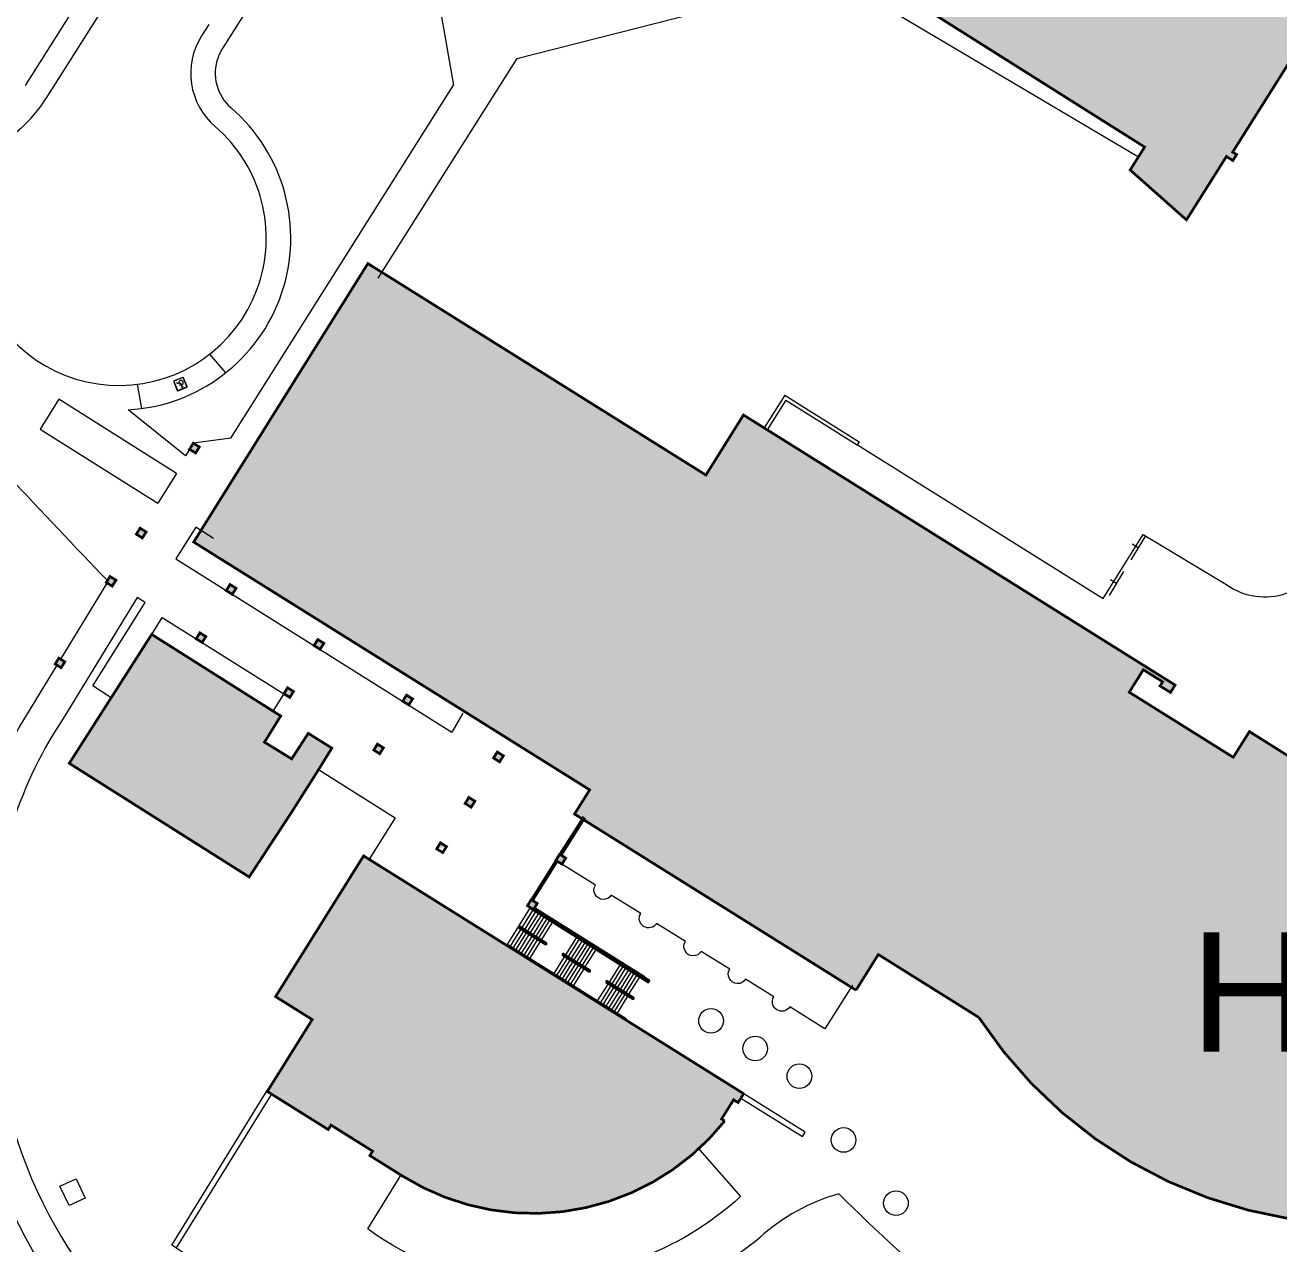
# Model space of a CAD drawing. Header units: feet. Extents: x 6763715 to 6770513, y 1886699 to 1891873.
# Drawn here: x 6766927 to 6767284.5, y 1889527.2 to 1889874.7 of the extents above; entities that cross this region are included whole.
import ezdxf

# ---------------------------------------------------------------- set-up
doc = ezdxf.new("R2010")
doc.units = ezdxf.units.FT
doc.header["$LTSCALE"] = 48
doc.header["$MEASUREMENT"] = 0
doc.linetypes.add('PHANTOM2', pattern=[1.25, 0.625, -0.125, 0.125, -0.125, 0.125, -0.125])
doc.layers.get('0').update_dxf_attribs({"lineweight": 0})
doc.layers.add('C-BLDG', color=7, linetype='Continuous')
for name, color, linetype, lineweight in [('C-BLDG-HTCH', 253, 'Continuous', 0), ('C-BLDG-IDEN', 7, 'Continuous', 50), ('C-PKNG-STRP', 3, 'Continuous', 0), ('C-PROP', 7, 'PHANTOM2', 0), ('C-ROAD', 5, 'Continuous', 0), ('L-SITE-WALK', 6, 'Continuous', 0), ('L-SITE-WALL', 32, 'Continuous', 0)]:
    doc.layers.add(name, color=color, linetype=linetype, lineweight=lineweight)
doc.styles.add('Campus_Base_Map_NEW$0$STANDARD', font='arial.ttf', dxfattribs={"height": 3.8})

# ---------------------------------------------------------------- blocks, each defined once
blk = doc.blocks.new('Campus_Base_Map_NEW$0$S1')
for points in [[(-0.08333333333333337, 0), (0.08333333333333333, 0)], [(0, 0), (0, -0.04166666666666666)]]:
    blk.add_lwpolyline(points)
blk = doc.blocks.new('Campus_Base_Map_NEW$0$Site Plan$0$HANDI')
for p, q in [((0, 0.07912658333467937), (0, 0)), ((0, 0), (0.0625, 0)), ((0.0625, 0), (0.09407491666691688, -0.03864783333240968))]:
    blk.add_line(p, q)
blk.add_circle((0, 0.09412658333409732), 0.015)
blk.add_arc((-0.006249999996119489, -0.006249999999757468), 0.05412658333333333, 90, 0)
blk = doc.blocks.new('Campus_Base_Map_NEW$0$handicap')
at = {"layer": 'C-PKNG-STRP'}
blk.add_line((563729.991326647, 157499.4996887749), (563730.0408205213, 157499.4780398154), dxfattribs=at)
for points in [[(563729.849394419, 157499.3976255395), (563730.055974239, 157499.3157262478, 0.4142135623730971), (563730.0740041835, 157499.3235187809), (563730.1559034751, 157499.530098601, 0.4142135623730953), (563730.148110942, 157499.5481285455), (563729.9415311218, 157499.6300278371, 0.414213562373095), (563729.9235011775, 157499.6222353042), (563729.841601886, 157499.415655484, 0.4142135623730931)], [(563729.8519537719, 157499.404081159), (563730.0585335919, 157499.3221818672, 0.4142135623730951), (563730.067548564, 157499.3260781338), (563730.1494478555, 157499.5326579539, 0.4142135623730951), (563730.1455515893, 157499.5416729262), (563729.9389717692, 157499.6235722178, 0.4142135623730951), (563729.929956797, 157499.6196759513), (563729.8480575053, 157499.4130961312, 0.4142135623730951)]]:
    blk.add_lwpolyline(points, format="xyb", close=True, dxfattribs=at)
at = {"layer": 'C-PKNG-STRP', "rotation": 335.9749199039166}
blk.add_blockref('Campus_Base_Map_NEW$0$Site Plan$0$HANDI', (563729.9752189872, 157499.4635529569), dxfattribs=at)

msp = doc.modelspace()

# ---------------------------------------------------------------- hatches: boundary and pattern name
at = {"layer": 'C-BLDG-HTCH'}
msp.add_hatch(color=256, dxfattribs=at).paths.add_polyline_path([(6767271.329860101, 1889838.449893299), (6767272.457654231, 1889837.738656207), (6767271.390798563, 1889836.046965044), (6767269.558133127, 1889837.202725363), (6767258.157509979, 1889819.12499094), (6767242.103580338, 1889833.3490729), (6767246.230430339, 1889839.892934338), (6767246.159943179, 1889839.937386642), (6767071.069908047, 1889950.356948292), (6767065.199194418, 1889941.047878125), (6767055.828201732, 1889946.966055522), (6767056.895057404, 1889948.657746681), (6767048.577575855, 1889953.903120375), (6767158.329881841, 1890127.935100988), (6767157.272574469, 1890128.601886033), (6767225.018380629, 1890236.025022067), (6767436.870297935, 1890100.943971759)])
h = msp.add_hatch(color=256, dxfattribs=at)
edge = h.paths.add_edge_path()
edge.add_line((6767163.934596054, 1889599.530266339), (6767083.672811078, 1889649.741567158))
edge.add_line((6767083.672811078, 1889649.741567158), (6767087.992066571, 1889656.645812815))
edge.add_line((6767087.992066571, 1889656.645812815), (6766975.078918928, 1889727.283614158))
edge.add_line((6766975.078918928, 1889727.283614158), (6767024.750357077, 1889806.682439183))
edge.add_line((6767024.750357077, 1889806.682439183), (6767121.138003672, 1889746.382894174))
edge.add_line((6767121.138003672, 1889746.382894174), (6767131.85135431, 1889763.50795964))
edge.add_line((6767131.85135431, 1889763.50795964), (6767254.919646496, 1889686.51715957))
edge.add_line((6767254.919646496, 1889686.51715957), (6767253.593798095, 1889684.397816765))
edge.add_line((6767253.593798095, 1889684.397816765), (6767250.626559127, 1889686.254104021))
edge.add_line((6767250.626559127, 1889686.254104021), (6767251.366800476, 1889687.437365378))
edge.add_line((6767251.366800476, 1889687.437365378), (6767245.856333354, 1889690.884681215))
edge.add_line((6767245.856333354, 1889690.884681215), (6767241.845475091, 1889684.473402517))
edge.add_line((6767241.845475091, 1889684.473402517), (6767271.499069219, 1889665.922288364))
edge.add_line((6767271.499069219, 1889665.922288364), (6767276.113974043, 1889673.258112861))
edge.add_line((6767276.113974043, 1889673.258112861), (6767339.352259293, 1889633.475445255))
edge.add_line((6767339.352259293, 1889633.475445255), (6767350.134889498, 1889626.739489312))
edge.add_arc((6767452.571886986, 1889589.486986473), 109.0004010183502, 147.9701700503356, 160.0155668062234, ccw=False)
edge.add_line((6767360.164389322, 1889647.296516807), (6767353.38396235, 1889651.53840589))
edge.add_arc((6767452.570863673, 1889589.487637671), 116.9971761655687, 140.4701312753548, 147.9701339349257, ccw=False)
edge.add_line((6767362.331773997, 1889663.954045702), (6767356.159882315, 1889669.047177569))
edge.add_arc((6767452.571568993, 1889589.487096165), 125.000079524265, 65.47014758497471, 140.4701417695929, ccw=False)
edge.add_line((6767504.467514139, 1889703.205303848), (6767501.145345196, 1889695.925497557))
edge.add_arc((6767452.573061925, 1889589.489763703), 116.9950090522717, 57.97012152058022, 65.47026515495759, ccw=False)
edge.add_line((6767514.622702282, 1889688.674814364), (6767510.38102004, 1889681.894252097))
edge.add_arc((6767453.032323276, 1889589.980941698), 108.3371111349287, 35.93260101083308, 58.03817390362559, ccw=False)
edge.add_line((6767540.753734386, 1889653.556752207), (6767547.266756527, 1889658.201711986))
edge.add_arc((6767452.578935347, 1889589.488793345), 116.9925154360766, -10.027296817334786, 35.96758616841049, ccw=False)
edge.add_line((6767567.784379803, 1889569.118367827), (6767559.895676205, 1889570.446321198))
edge.add_arc((6767450.355726566, 1889590.339682375), 111.3316953332927, 328.20300480144687, 349.70679594014024, ccw=False)
edge.add_line((6767544.978797505, 1889531.677762598), (6767551.75921111, 1889527.435848379))
edge.add_arc((6767452.57353475, 1889589.485658795), 116.9956296944642, 320.4700778912299, 327.970213429485, ccw=False)
edge.add_line((6767542.811362263, 1889515.020150985), (6767549.240360872, 1889509.714867065))
edge.add_arc((6767452.571568622, 1889589.487094235), 125.3334098419865, 245.4701473136131, 320.4701491175645, ccw=False)
edge.add_line((6767400.53723509, 1889475.465641181), (6767403.997804834, 1889483.048683436))
edge.add_arc((6767452.570808442, 1889589.485675551), 116.9964528094187, 237.97014467508342, 245.4702000521738, ccw=False)
edge.add_line((6767390.520442456, 1889490.299375837), (6767394.762191576, 1889497.079895085))
edge.add_arc((6767452.551931167, 1889589.461526915), 108.9679764957527, 215.8153322415099, 237.9717789138977, ccw=False)
edge.add_line((6767364.189008312, 1889525.696224703), (6767357.870002048, 1889520.783679315))
edge.add_line((6767357.870002048, 1889520.783679315), (6767350.191261442, 1889532.858305816))
edge.add_arc((6767381.005479294, 1889552.454306235), 36.51738290487028, 202.2658142087388, 212.453921508055, ccw=False)
edge.add_arc((6767308.316124397, 1889663.474757403), 130.7749563232944, 213.2526506986512, 287.30260166308955, ccw=False)
edge.add_line((6767198.954156237, 1889591.766674725), (6767170.294292466, 1889609.696117008))
edge.add_line((6767170.294292466, 1889609.696117008), (6767163.934596054, 1889599.530266339))
edge = h.paths.add_edge_path()
edge.add_arc((6767429.256601089, 1889450.460074311), 2.000001264487465, 327.9701446837837, 507.9701446894383)
edge.add_arc((6767429.256601089, 1889450.460074311), 2.000001264363981, 147.9701446894384, 327.9701446837837)
edge = h.paths.add_edge_path()
edge.add_arc((6767431.239415305, 1889462.295129861), 2.000001264487465, 327.9701446837837, 507.9701446894383)
edge.add_arc((6767431.239415305, 1889462.295129861), 2.000001264363981, 147.9701446894384, 327.9701446837837)
edge = h.paths.add_edge_path(flags=17)
edge.add_arc((6767347.519530586, 1889514.63120939), 2.000001264363981, 327.9701446894384, 507.9701446837838)
edge.add_arc((6767347.519530586, 1889514.63120939), 2.000001264487465, 147.9701446837837, 327.9701446894384)
edge = h.paths.add_edge_path(flags=17)
edge.add_arc((6767337.748820577, 1889507.664617044), 2.000001264487465, 327.9701446837837, 507.9701446894383)
edge.add_arc((6767337.748820577, 1889507.664617044), 2.000001264363981, 147.9701446894384, 327.9701446837837)
edge = h.paths.add_edge_path(flags=17)
edge.add_arc((6767534.390912344, 1889474.654091056), 2.000001264487465, 327.9701446837837, 507.9701446894383)
edge.add_arc((6767534.390912344, 1889474.654091056), 2.000001264363981, 147.9701446894384, 327.9701446837837)
edge = h.paths.add_edge_path(flags=17)
edge.add_arc((6767527.445506564, 1889484.486837664), 2.000001264363981, 327.9701446894384, 507.9701446837838)
edge.add_arc((6767527.445506564, 1889484.486837664), 2.000001264487465, 147.9701446837837, 327.9701446894384)
edge = h.paths.add_edge_path()
edge.add_arc((6767579.781587472, 1889568.206722701), 2.000001264363981, 327.9701446894384, 507.9701446837838)
edge.add_arc((6767579.781587472, 1889568.206722701), 2.000001264487465, 147.9701446837837, 327.9701446894384)
edge = h.paths.add_edge_path()
edge.add_arc((6767591.625778048, 1889566.142907507), 2.000001264240497, 147.9701446950931, 327.9701446950932)
edge.add_arc((6767591.625778048, 1889566.142907507), 2.000001264240497, 327.9701446950932, 507.9701446950932)
edge = h.paths.add_edge_path(flags=17)
edge.add_arc((6767557.589879668, 1889664.412813961), 2.000001264487465, 327.9701446837837, 507.9701446894383)
edge.add_arc((6767557.589879668, 1889664.412813961), 2.000001264363981, 147.9701446894384, 327.9701446837837)
edge = h.paths.add_edge_path(flags=17)
edge.add_arc((6767567.360588829, 1889671.379406836), 2.000001264363981, 327.9701446894384, 507.9701446837838)
edge.add_arc((6767567.360588829, 1889671.379406836), 2.000001264487465, 147.9701446837837, 327.9701446894384)
edge = h.paths.add_edge_path(flags=17)
edge.add_arc((6767473.869994101, 1889716.74889402), 2.000001264363981, 327.9701446894384, 507.9701446837838)
edge.add_arc((6767473.869994101, 1889716.74889402), 2.000001264487465, 147.9701446837837, 327.9701446894384)
edge = h.paths.add_edge_path(flags=17)
edge.add_arc((6767475.852808317, 1889728.58394957), 2.000001264363981, 327.9701446894384, 507.9701446837838)
edge.add_arc((6767475.852808317, 1889728.58394957), 2.000001264487465, 147.9701446837837, 327.9701446894384)
edge = h.paths.add_edge_path(flags=17)
edge.add_arc((6767377.663902842, 1889694.557186217), 2.000001264487465, 327.9701446837837, 507.9701446894383)
edge.add_arc((6767377.663902842, 1889694.557186217), 2.000001264363981, 147.9701446894384, 327.9701446837837)
edge = h.paths.add_edge_path(flags=17)
edge.add_arc((6767370.901071137, 1889704.457755012), 2.000001264326737, 57.92220900887702, 237.92220900887702, ccw=False)
edge.add_arc((6767370.901071137, 1889704.457755012), 2.000001264326737, -122.07779099112292, 57.92220900887702, ccw=False)
edge = h.paths.add_edge_path(flags=17)
edge.add_line((6767131.909998203, 1889570.023004611), (6767023.536428003, 1889637.820872997))
edge.add_line((6767023.536428003, 1889637.820872997), (6766998.432654165, 1889597.692980166))
edge.add_line((6766998.432654165, 1889597.692980166), (6767008.888513351, 1889591.151856127))
edge.add_line((6767008.888513351, 1889591.151856127), (6766996.071445458, 1889570.664023093))
edge.add_line((6766996.071445458, 1889570.664023093), (6767013.450779446, 1889559.791613924))
edge.add_line((6767013.450779446, 1889559.791613924), (6767014.246321581, 1889561.063272508))
edge.add_line((6767014.246321581, 1889561.063272508), (6767026.115135035, 1889553.638212588))
edge.add_line((6767026.115135035, 1889553.638212588), (6767025.319592901, 1889552.366554004))
edge.add_line((6767025.319592901, 1889552.366554004), (6767034.645089189, 1889546.532578351))
edge.add_arc((6767071.770391461, 1889605.876631404), 70.0000335823662, 237.9701366492459, 321.4319197411555)
edge.add_line((6767126.50117193, 1889562.235522677), (6767125.601863245, 1889562.798122545))
edge.add_line((6767125.601863245, 1889562.798122545), (6767129.033821935, 1889568.284041572))
edge.add_line((6767129.033821935, 1889568.284041572), (6767130.305477131, 1889567.488501557))
edge.add_line((6767130.305477131, 1889567.488501557), (6767131.909998203, 1889570.023004611))
h = msp.add_hatch(color=256, dxfattribs=at)
h.paths.add_polyline_path([(6766963.109324825, 1889700.959063411), (6766999.899605569, 1889677.699923575), (6766995.273630572, 1889670.235371575), (6767003.018365738, 1889665.469633072), (6767007.749327404, 1889672.758660494), (6767014.482253564, 1889668.540164992), (6767009.961593313, 1889661.233421072), (6767006.805014474, 1889656.271286234), (6767002.97013749, 1889650.220975905), (6766990.906185238, 1889631.796472073), (6766939.60609099, 1889664.207824572)])
h.paths.add_polyline_path([(6767071.970279364, 1889622.530031644), (6767070.244957643, 1889623.611027002), (6767071.325953001, 1889625.336348723), (6767073.051274724, 1889624.255353365)])
h.paths.add_polyline_path([(6767078.352422826, 1889636.550939912), (6767079.433418185, 1889638.276261634), (6767081.158739904, 1889637.195266277), (6767080.077744545, 1889635.469944555)])
h.paths.add_polyline_path([(6766959.809242119, 1889731.246066653), (6766961.534563841, 1889730.165071296), (6766960.453568483, 1889728.439749575), (6766958.728246761, 1889729.520744931)])
h.paths.add_polyline_path([(6766987.168132074, 1889714.104432914), (6766986.087136717, 1889712.379111192), (6766984.361814993, 1889713.460106551), (6766985.442810351, 1889715.185428273)])
h.paths.add_polyline_path([(6767012.196273452, 1889698.423122985), (6767011.115278096, 1889696.697801262), (6767009.389956374, 1889697.778796621), (6767010.470951732, 1889699.504118341)], flags=17)
h.paths.add_polyline_path([(6767037.506553445, 1889682.56503992), (6767035.781231722, 1889683.646035276), (6767034.700236365, 1889681.920713555), (6767036.425558085, 1889680.839718198)])
edge = h.paths.add_edge_path(flags=17)
edge.add_line((6767047.171448901, 1889640.47028373), (6767046.090453544, 1889638.744962009))
edge.add_line((6767046.090453543, 1889638.744962009), (6767044.365131821, 1889639.825957367))
h.paths.add_polyline_path([(6767047.171448901, 1889640.47028373), (6767045.446127178, 1889641.551279089), (6767044.36513182, 1889639.825957368), (6767046.090453543, 1889638.744962009)])
h.paths.add_polyline_path([(6767054.197918725, 1889651.684874921), (6767052.472597005, 1889652.765870278), (6767053.553592362, 1889654.491192), (6767055.278914083, 1889653.410196642)])
h.paths.add_polyline_path([(6767062.305383909, 1889664.624787831), (6767063.386379268, 1889666.350109553), (6767061.661057544, 1889667.431104912), (6767060.580062188, 1889665.705783189)])
h.paths.add_polyline_path([(6766952.913975464, 1889716.406188547), (6766951.219158368, 1889717.468071318), (6766950.1572756, 1889715.773254224), (6766951.852092693, 1889714.711371453)])
h.paths.add_polyline_path([(6766936.642182354, 1889694.202501139), (6766938.336999447, 1889693.140618368), (6766937.275116676, 1889691.445801274), (6766935.580299582, 1889692.507684045)])
h.paths.add_polyline_path([(6766976.852726603, 1889701.407432936), (6766978.547543695, 1889700.345550166), (6766977.485660927, 1889698.650733071), (6766975.790843831, 1889699.712615842)])
h.paths.add_polyline_path([(6767001.850363348, 1889685.745235578), (6767003.545180441, 1889684.683352807), (6767002.483297668, 1889682.988535714), (6767000.788480574, 1889684.050418485)], flags=17)
h.paths.add_polyline_path([(6767027.483854691, 1889669.684643735), (6767029.178672528, 1889668.622762152), (6767028.116789756, 1889666.927945059), (6767026.421972664, 1889667.98982783)])
h.paths.add_polyline_path([(6766975.632545324, 1889752.666142655), (6766973.907223603, 1889753.747138013), (6766974.988218961, 1889755.472459734), (6766976.713540684, 1889754.391464376)])

# ---------------------------------------------------------------- linework, layer by layer
at = {"layer": 'C-BLDG', "const_width": 0.75}
for points in [[(6767271.329860101, 1889838.449893299), (6767272.457654231, 1889837.738656207), (6767271.390798563, 1889836.046965044), (6767269.558133127, 1889837.202725363), (6767258.157509979, 1889819.12499094), (6767242.103580338, 1889833.3490729), (6767246.230430339, 1889839.892934338), (6767246.159943179, 1889839.937386642), (6767071.069908047, 1889950.356948292), (6767065.199194418, 1889941.047878125), (6767055.828201732, 1889946.966055522), (6767056.895057404, 1889948.657746681), (6767048.577575855, 1889953.903120375), (6767158.329881841, 1890127.935100988), (6767157.272574469, 1890128.601886033), (6767225.018380629, 1890236.025022067), (6767436.870297935, 1890100.943971759)], [(6766975.632545324, 1889752.666142655), (6766973.907223603, 1889753.747138013), (6766974.988218961, 1889755.472459734), (6766976.713540684, 1889754.391464376)], [(6766959.809242119, 1889731.246066653), (6766961.534563841, 1889730.165071296), (6766960.453568483, 1889728.439749575), (6766958.728246761, 1889729.520744931)], [(6766987.168132074, 1889714.104432914), (6766986.087136717, 1889712.379111192), (6766984.361814993, 1889713.460106551), (6766985.442810351, 1889715.185428273)], [(6766963.109324825, 1889700.959063411), (6766999.899605569, 1889677.699923575), (6766995.273630572, 1889670.235371575), (6767003.018365738, 1889665.469633072), (6767007.749327404, 1889672.758660494), (6767014.482253564, 1889668.540164992), (6767009.961593313, 1889661.233421072), (6767006.805014474, 1889656.271286234), (6767006.805014474, 1889656.271286234), (6767002.97013749, 1889650.220975905), (6766990.906185238, 1889631.796472073), (6766939.60609099, 1889664.207824572)], [(6767012.196273452, 1889698.423122985), (6767011.115278096, 1889696.697801262), (6767009.389956374, 1889697.778796621), (6767010.470951732, 1889699.504118341)], [(6767037.506553445, 1889682.56503992), (6767035.781231722, 1889683.646035276), (6767034.700236365, 1889681.920713555), (6767036.425558085, 1889680.839718198)], [(6767062.305383909, 1889664.624787831), (6767063.386379268, 1889666.350109553), (6767061.661057544, 1889667.431104912), (6767060.580062188, 1889665.705783189)], [(6767054.197918725, 1889651.684874921), (6767052.472597005, 1889652.765870278), (6767053.553592362, 1889654.491192), (6767055.278914083, 1889653.410196642)], [(6767047.171448901, 1889640.47028373), (6767045.446127178, 1889641.551279089), (6767044.36513182, 1889639.825957368), (6767046.090453543, 1889638.744962009)], [(6767078.352422826, 1889636.550939912), (6767079.433418185, 1889638.276261634), (6767081.158739904, 1889637.195266277), (6767080.077744545, 1889635.469944555)], [(6767071.970279364, 1889622.530031644), (6767070.244957643, 1889623.611027002), (6767071.325953001, 1889625.336348723), (6767073.051274724, 1889624.255353365)]]:
    msp.add_lwpolyline(points, close=True, dxfattribs=at)
at = {"layer": 'C-BLDG'}
msp.add_lwpolyline([(6767271.3298601, 1889838.4498933), (6767272.457654229, 1889837.738656207), (6767271.390798562, 1889836.046965045), (6767269.558133127, 1889837.202725363), (6767258.157509977, 1889819.124990941), (6767242.103580337, 1889833.3490729), (6767246.230430336, 1889839.892934338), (6767246.159943177, 1889839.937386643), (6767071.069908045, 1889950.356948293), (6767065.199194417, 1889941.047878125), (6767055.82820173, 1889946.966055524), (6767056.895057403, 1889948.657746682), (6767048.577575854, 1889953.903120375), (6767158.32988184, 1890127.935100988), (6767157.272574468, 1890128.601886033), (6767225.018380629, 1890236.025022066), (6767436.870297933, 1890100.94397176)], close=True, dxfattribs=at)
at = {"layer": 'C-BLDG', "const_width": 0.75}
for points in [[(6767163.934596054, 1889599.530266339), (6767083.672811078, 1889649.741567158), (6767087.992066571, 1889656.645812815), (6766975.078918928, 1889727.283614158), (6767024.750357077, 1889806.682439183), (6767121.138003672, 1889746.382894174), (6767131.85135431, 1889763.50795964), (6767254.919646496, 1889686.51715957), (6767253.593798095, 1889684.397816765), (6767250.626559127, 1889686.254104021), (6767251.366800476, 1889687.437365378), (6767245.856333354, 1889690.884681215), (6767241.845475091, 1889684.473402517), (6767271.499069219, 1889665.922288364), (6767276.113974043, 1889673.258112861), (6767339.352259293, 1889633.475445255)], [(6767047.171448901, 1889640.47028373), (6767046.090453543, 1889638.744962009), (6767044.36513182, 1889639.825957368)], [(6767170.294299698, 1889609.696112484), (6767163.934595206, 1889599.53026687)]]:
    msp.add_lwpolyline(points, dxfattribs=at)
for points, elevation in [([(6766952.913975464, 1889716.406188547), (6766951.219158368, 1889717.468071318), (6766950.1572756, 1889715.773254224), (6766951.852092693, 1889714.711371453)], 1504.604226105305), ([(6766976.852726603, 1889701.407432936), (6766978.547543695, 1889700.345550166), (6766977.485660927, 1889698.650733071), (6766975.790843831, 1889699.712615842)], 1504.438596105305), ([(6766936.642182354, 1889694.202501139), (6766938.336999447, 1889693.140618368), (6766937.275116676, 1889691.445801274), (6766935.580299582, 1889692.507684045)], 1504.367940000001), ([(6767001.850363348, 1889685.745235578), (6767003.545180441, 1889684.683352807), (6767002.483297668, 1889682.988535714), (6767000.788480574, 1889684.050418485)], 1504.430436105305), ([(6767027.483854691, 1889669.684643735), (6767029.178672528, 1889668.622762152), (6767028.116789756, 1889666.927945059), (6767026.421972664, 1889667.98982783)], 1504.569416105305)]:
    msp.add_lwpolyline(points, close=True, dxfattribs=dict(at, elevation=elevation))
for points in [[(6767131.909998203, 1889570.023004611), (6767023.536428003, 1889637.820872997), (6766998.432654165, 1889597.692980166), (6767008.888513351, 1889591.151856127), (6766996.071445458, 1889570.664023093), (6767013.450779446, 1889559.791613924), (6767014.246321581, 1889561.063272508), (6767026.115135035, 1889553.638212588), (6767025.319592901, 1889552.366554004), (6767034.645089189, 1889546.532578351, 0.3811719999999998), (6767126.50117193, 1889562.235522677), (6767125.601863245, 1889562.798122545), (6767129.033821935, 1889568.284041572), (6767130.305477131, 1889567.488501557), (6767131.909998203, 1889570.023004611)], [(6767347.210980063, 1889538.617721541, -0.3348376900063425), (6767198.954156237, 1889591.766674725), (6767170.294292466, 1889609.696117008), (6767163.934596054, 1889599.530266339)]]:
    msp.add_lwpolyline(points, format="xyb", dxfattribs=at)
at = {"layer": 'C-PROP', "ltscale": 0.02, "const_width": 6, "elevation": -178.8009999999999}
msp.add_lwpolyline([(6769012.672318948, 1888295.374669329, 0.1361048893769301), (6767938.827147607, 1887977.763884334, -0.2823868537519414), (6765535.011960359, 1887963.210487848), (6765125.199023341, 1887960.525005917), (6765008.259637998, 1888061.176182), (6763829.051106414, 1890965.3305025), (6763828.781101809, 1890985.958502438), (6763983.434002401, 1891051.428890646), (6764153.834987686, 1890819.547933312), (6764199.850891613, 1890841.999908577), (6764151.795092961, 1891122.836158444, -0.01647219109543954), (6764351.863703489, 1891197.559898398, -0.0003431867193823084), (6765614.041232214, 1891619.044375816, -0.1515732919274202), (6766084.71670162, 1891639.018791427, -4.006424607498245e-05), (6767109.798489642, 1891365.369470985), (6767424.223199004, 1891242.168853522)], format="xyb", dxfattribs=at)
at = {"layer": 'C-ROAD', "lineweight": 0}
for p, q in [((6766955.680746228, 1889889.771096292), (6766932.927774487, 1889853.692175641)), ((6766979.376038866, 1889874.82779108), (6766977.318509672, 1889871.565209198)), ((6767234.426134709, 1889711.157681), (6767245.830413559, 1889729.404372334)), ((6767245.830413559, 1889729.404372334), (6767269.831674995, 1889714.950020999)), ((6767245.830413566, 1889729.404372329), (6767269.831675002, 1889714.950020996))]:
    msp.add_line(p, q, dxfattribs=at)
at = {"layer": 'C-ROAD'}
msp.add_lwpolyline([(6767269.781995947, 1889715.006002419, 0.2391070000004897), (6767286.579504956, 1889712.677474063, 0.1798170000008588), (6767302.765767312, 1889723.710754267, -0.03746099999996504), (6767320.52803597, 1889741.932239707, -0.04400499999998751), (6767355.052282036, 1889765.463047366, -0.05845200000005595), (6767400.435293407, 1889783.336970079, -0.0740579999999827), (6767459.887229333, 1889790.210756087, -0.07928599999999583), (6767521.143129881, 1889777.418647302, -0.07339500000002452), (6767576.620351967, 1889746.374717708, -0.09704700000008344), (6767628.462610591, 1889684.213709208)], format="xyb", dxfattribs=at)
at = {"layer": 'C-ROAD', "lineweight": 0}
for centre, radius, start, end in [((6766994.235421305, 1889860.896652576), 20, 147.7626437324351, 229.2598735515516), ((6766899.093951296, 1889875.02928906), 40, 311.8213754707047, 327.7626437324351), ((6766953.772412434, 1889813.920648998), 42, 131.8213754707047, 49.25987355155157)]:
    msp.add_arc(centre, radius, start, end, dxfattribs=at)
at = {"layer": 'L-SITE-WALK', "lineweight": 0}
for p, q in [((6767039.11830381, 1889914.509253172), (6767049.17782679, 1889857.505289623)), ((6766949.759827154, 1889893.50509116), (6766927.00685543, 1889857.426170481)), ((6767153.822454271, 1889890.769806967), (6767244.491063053, 1889837.134855294)), ((6767067.19610702, 1889865.128408181), (6767140.655249489, 1889883.839699187)), ((6766982.811810692, 1889867.153149266), (6766992.232159754, 1889882.090803603)), ((6767067.19610702, 1889865.128408181), (6767027.552231004, 1889802.536967995)), ((6766985.692280799, 1889756.86236661), (6767049.17782679, 1889857.505289623)), ((6766970.21353326, 1889746.846095765), (6766936.662165226, 1889768.005080386)), ((6766972.706704982, 1889751.831051286), (6766956.398353359, 1889764.991062507)), ((6766931.299247254, 1889759.50121132), (6766964.857192317, 1889738.33807891)), ((6767164.325509739, 1889755.018437335), (6767234.426134709, 1889711.157681)), ((6766970.21353326, 1889746.846095765), (6766964.857192317, 1889738.33807891)), ((6767051.846166935, 1889678.505907897), (6767048.70368503, 1889673.062969576)), ((6766936.960359004, 1889543.650747998), (6766941.539331005, 1889545.791068997)), ((6766939.534314007, 1889538.144067998), (6766936.960359004, 1889543.650747998)), ((6766941.539331005, 1889545.791068997), (6766944.113286003, 1889540.284389997)), ((6766944.113286003, 1889540.284389997), (6766939.534314007, 1889538.144067998))]:
    msp.add_line(p, q, dxfattribs=at)
for points in [[(6766857.697574506, 1889847.525738153, -0.08150867539619554), (6766932.018054084, 1889904.693842192)], [(6766950.485638345, 1889716.297337294, -0.003854445138839357), (6766922.558042685, 1889745.822965353, 0.168471169809142), (6766886.328479559, 1889594.963443452), (6766893.368139211, 1889523.446162893, -0.03946386918285753), (6766891.830554982, 1889483.190443232), (6766891.830554982, 1889483.190443232), (6766939.941512988, 1889452.688047365)], [(6766951.568163278, 1889682.913158924), (6766951.568280574, 1889682.913342344), (6766946.292815749, 1889686.280648326), (6766961.215335773, 1889710.082376458), (6766958.994015005, 1889711.475035996), (6766938.384115487, 1889677.780239474, 0.1404819226251828), (6766917.493559812, 1889613.288766209, 0.0613142370081385), (6766919.769927787, 1889577.531629401, 0.2213087882214971), (6766983.61295818, 1889482.8111437), (6766998.624142, 1889507.691573999), (6766970.119594419, 1889526.023504974)], [(6766939.941512497, 1889452.688047674, -0.06075364096660779), (6766955.643897109, 1889439.762271726), (6766977.750686744, 1889473.272725918), (6766976.666434349, 1889474.0482537, -0.2006260994529115), (6766910.324689325, 1889576.85724457, -0.1031991325356812), (6766911.970028774, 1889640.272766379, -0.08237193750051428), (6766925.297681124, 1889674.411618063), (6766936.135780603, 1889692.159649011)], [(6767162.892962923, 1889601.001275679), (6767155.0557466, 1889588.49269323), (6767145.028078796, 1889594.775499623, -0.9999999999999997), (6767140.499739375, 1889597.61271765), (6767132.440531006, 1889602.662191451, -0.9999999999999997), (6767127.912191583, 1889605.499409479), (6767119.800020183, 1889610.582067116, -0.9999999999999997), (6767115.271680759, 1889613.419285144), (6767107.071237633, 1889618.557249176, -0.9999999999999997), (6767102.542898212, 1889621.394467203), (6767094.44396757, 1889626.468828881), (6767094.148257295, 1889626.654105302, -0.9999999999999997), (6767089.619917871, 1889629.49132333), (6767080.077744545, 1889635.469944555)], [(6767068.197227057, 1889617.786286563, 0.9999999999999999), (6767067.836895632, 1889617.211179897)], [(6767068.107144469, 1889617.642510328, 0.9999999999999999), (6767067.926978217, 1889617.354956133)], [(6767075.313290045, 1889612.5268665, 0.9999999999999999), (6767075.673621472, 1889613.101973165)], [(6767075.403372632, 1889612.670642736, 0.9999999999999999), (6767075.583538887, 1889612.958196931)], [(6767080.633921419, 1889609.994111512, 0.9999999999999999), (6767080.273589995, 1889609.419004848)], [(6767080.543838833, 1889609.850335278, 0.9999999999999999), (6767080.363672579, 1889609.562781083)], [(6767087.749983545, 1889604.734691991, 0.9999999999999999), (6767088.110314973, 1889605.309798656)], [(6767087.840066133, 1889604.878468226, 0.9999999999999999), (6767088.020232384, 1889605.166022422)], [(6767093.070614921, 1889602.201937003, 0.9999999999999999), (6767092.710283493, 1889601.626830338)], [(6767092.980532335, 1889602.058160768, 0.9999999999999999), (6767092.800366081, 1889601.770606573)], [(6767105.001060726, 1889602.109990851, 0.9999999999999999), (6767105.11366477, 1889602.289712438)], [(6767100.18667791, 1889596.942516941, 0.9999999999999999), (6767100.547009335, 1889597.517623605)], [(6767100.276760496, 1889597.086293175, 0.9999999999999999), (6767100.456926748, 1889597.373847371)], [(6767118.766258005, 1889554.711474996), (6767131.035763004, 1889540.710685997, -0.198113), (6767066.591924005, 1889517.356733997, -0.16235), (6767024.747803004, 1889531.490272997), (6767034.265873002, 1889546.906769997)]]:
    msp.add_lwpolyline(points, format="xyb", dxfattribs=at)
for points in [[(6766984.263590742, 1889775.563276235), (6766979.6501828, 1889780.839823724)], [(6766960.333220021, 1889765.361861906), (6766959.04927114, 1889772.253458522)], [(6766936.662165226, 1889768.005080386), (6766931.299247254, 1889759.50121132)], [(6766985.692280799, 1889756.86236661), (6766974.988218961, 1889755.472459734), (6766972.706704982, 1889751.831051286)], [(6766980.746272234, 1889728.317718598), (6766975.683129882, 1889731.510761282), (6766969.990085687, 1889722.483417762), (6767048.70368503, 1889673.062969578)], [(6766937.178194788, 1889693.866664089), (6766950.445501988, 1889715.592666811)], [(6766963.110676107, 1889700.958209118), (6766966.132474506, 1889705.778040077), (6767000.788480574, 1889684.050418485), (6766997.683520589, 1889679.098508131)], [(6767010.64535084, 1889662.417723846), (6767032.498493548, 1889648.661975456), (6767025.103185143, 1889636.840718962)], [(6767079.433453554, 1889638.276239474), (6767086.189674542, 1889649.059500232)], [(6767079.676170671, 1889638.224275574), (6767086.342308531, 1889648.863759235)], [(6767079.855891397, 1889638.11167207), (6767086.522029256, 1889648.751155731)], [(6767080.008524848, 1889637.915930209), (6767086.764745835, 1889648.699190967)], [(6767071.325953001, 1889625.336348723), (6767078.352422826, 1889636.550939912)], [(6767071.568670118, 1889625.284384822), (6767078.505056818, 1889636.355198915)], [(6767071.748390847, 1889625.171781319), (6767078.684777545, 1889636.242595411)], [(6767071.901059667, 1889624.976017297), (6767078.927529492, 1889636.190608487)], [(6767078.505056818, 1889636.355198915), (6767078.684777545, 1889636.242595411)], [(6767079.676170671, 1889638.224275574), (6767079.855891397, 1889638.11167207)], [(6767071.568670118, 1889625.284384822), (6767071.748390847, 1889625.171781319)], [(6767064.351397516, 1889612.287268563), (6767071.107614961, 1889623.070544758)], [(6767065.214058379, 1889611.746770884), (6767071.970279364, 1889622.530031644)], [(6767068.772335127, 1889617.42595546), (6767071.790113652, 1889622.242478312)], [(6767069.563107007, 1889616.930499614), (6767072.580885531, 1889621.747022467)], [(6767071.017535917, 1889622.926753087), (6767070.927452791, 1889622.78297599)], [(6767104.786891576, 1889601.568442096), (6767070.927452791, 1889622.78297599)], [(6767104.874736961, 1889601.713621243), (6767071.017535917, 1889622.926753087)], [(6767071.88019678, 1889622.386255408), (6767071.970279364, 1889622.530031644)], [(6767071.970279364, 1889622.530031644), (6767103.369507717, 1889602.856935513)], [(6767072.278635219, 1889622.862404477), (6767072.166031713, 1889622.682683753)], [(6767105.001060726, 1889602.109990851), (6767072.166031713, 1889622.682683753)], [(6767105.113664227, 1889602.289711575), (6767072.278635219, 1889622.862404477)], [(6767072.33061133, 1889623.105139172), (6767103.729839683, 1889603.432043041)], [(6767072.670968659, 1889621.890799564), (6767072.761051246, 1889622.034575799)], [(6767070.353879751, 1889616.435043229), (6767073.371658277, 1889621.251566081)], [(6767071.144652494, 1889615.939586843), (6767074.16243102, 1889620.756109693)], [(6767071.935424373, 1889615.444130997), (6767074.953202898, 1889620.26065385)], [(6767072.726197117, 1889614.948674612), (6767075.743975641, 1889619.765197464)], [(6767073.461741404, 1889621.395343178), (6767073.551823989, 1889621.539119412)], [(6767073.516969858, 1889614.453218226), (6767076.534748385, 1889619.269741077)], [(6767074.252514146, 1889620.899886793), (6767074.342596733, 1889621.043663026)], [(6767074.307741743, 1889613.95776238), (6767077.325520267, 1889618.774285233)], [(6767075.043286027, 1889620.404430947), (6767075.133368613, 1889620.548207182)], [(6767075.83405877, 1889619.908974561), (6767075.924141356, 1889620.052750796)], [(6767076.624831514, 1889619.413518175), (6767076.714914098, 1889619.55729441)], [(6767077.415603394, 1889618.91806233), (6767077.505685981, 1889619.061838565)], [(6767065.394224631, 1889612.03432508), (6767068.41200316, 1889616.850847932)], [(6767066.184996512, 1889611.538869235), (6767069.202775039, 1889616.355392087)], [(6767066.975769257, 1889611.043412849), (6767069.993547782, 1889615.859935701)], [(6767067.766541997, 1889610.547956463), (6767070.784320528, 1889615.364479315)], [(6767067.836895632, 1889617.211179897), (6767075.313290045, 1889612.5268665)], [(6767067.926978758, 1889617.354956995), (6767075.403373172, 1889612.670643599)], [(6767068.107144469, 1889617.642510328), (6767075.583538887, 1889612.958196931)], [(6767068.197227595, 1889617.786287426), (6767075.67362201, 1889613.101974029)], [(6767068.502086286, 1889616.994625028), (6767068.682251998, 1889617.282178361)], [(6767068.55731388, 1889610.052500618), (6767071.575092407, 1889614.869023469)], [(6767069.292858166, 1889616.499169184), (6767069.47302388, 1889616.786722516)], [(6767070.083630909, 1889616.003712798), (6767070.263796624, 1889616.291266131)], [(6767070.87440365, 1889615.508256412), (6767071.054569365, 1889615.795809745)], [(6767071.665175536, 1889615.012800567), (6767071.845341247, 1889615.3003539)], [(6767072.455948276, 1889614.517344182), (6767072.63611399, 1889614.804897514)], [(6767081.209028628, 1889609.63378095), (6767084.226807152, 1889614.450303802)], [(6767084.316890279, 1889614.594080899), (6767084.406972865, 1889614.737857135)], [(6767064.531563771, 1889612.574822759), (6767064.441480646, 1889612.431045662)], [(6767098.30091943, 1889591.216511766), (6767064.441480646, 1889612.431045662)], [(6767098.391002555, 1889591.360288864), (6767064.531563771, 1889612.574822759)], [(6767065.214058379, 1889611.746770884), (6767065.304141507, 1889611.890547982)], [(6767066.004830258, 1889611.25131504), (6767066.094913387, 1889611.395092138)], [(6767066.795603003, 1889610.755858653), (6767066.885686129, 1889610.899635751)], [(6767069.348086623, 1889609.557044232), (6767072.36586515, 1889614.373567083)], [(6767070.138859366, 1889609.061587846), (6767073.156637894, 1889613.878110697)], [(6767070.929631248, 1889608.566132002), (6767073.947409773, 1889613.382654852)], [(6767073.24672102, 1889614.021887795), (6767073.426886732, 1889614.309441128)], [(6767074.037492902, 1889613.526431951), (6767074.217658615, 1889613.813985283)], [(6767081.999801371, 1889609.138324564), (6767085.017579895, 1889613.954847415)], [(6767082.790574113, 1889608.642868178), (6767085.808352638, 1889613.45939103)], [(6767083.581345995, 1889608.147412333), (6767086.599124521, 1889612.963935185)], [(6767084.372118736, 1889607.651955947), (6767087.389897263, 1889612.468478798)], [(6767085.107663022, 1889614.098624514), (6767085.197745608, 1889614.242400748)], [(6767085.162891479, 1889607.156499562), (6767088.180670006, 1889611.973022413)], [(6767085.898435766, 1889613.603168128), (6767085.988518354, 1889613.746944363)], [(6767085.953663358, 1889606.661043716), (6767088.971441887, 1889611.477566567)], [(6767086.689207647, 1889613.107712282), (6767086.779290233, 1889613.251488517)], [(6767086.744436102, 1889606.165587331), (6767089.762214631, 1889610.982110183)], [(6767087.479980389, 1889612.612255896), (6767087.570062974, 1889612.756032132)], [(6767088.270753132, 1889612.116799511), (6767088.360835718, 1889612.260575746)], [(6767089.061525014, 1889611.621343665), (6767089.1516076, 1889611.7651199)], [(6767089.852297755, 1889611.12588728), (6767089.942380341, 1889611.269663514)], [(6767067.586375745, 1889610.260402268), (6767067.676458874, 1889610.404179365)], [(6767068.377147627, 1889609.764946423), (6767068.467230754, 1889609.908723521)], [(6767069.167920372, 1889609.269490036), (6767069.258003497, 1889609.413267134)], [(6767069.958693111, 1889608.774033651), (6767070.048776239, 1889608.917810749)], [(6767070.749464994, 1889608.278577806), (6767070.839548122, 1889608.422354903)], [(6767077.830918133, 1889604.24215057), (6767080.848696658, 1889609.058673422)], [(6767078.621690879, 1889603.746694185), (6767081.639469404, 1889608.563217036)], [(6767079.41246362, 1889603.251237799), (6767082.430242145, 1889608.067760651)], [(6767080.203235501, 1889602.755781953), (6767083.221014025, 1889607.572304806)], [(6767080.273589995, 1889609.419004848), (6767087.715181218, 1889604.75649729)], [(6767080.363673123, 1889609.562781944), (6767087.840066673, 1889604.878469089)], [(6767080.543838833, 1889609.850335278), (6767088.020232384, 1889605.166022422)], [(6767080.633921962, 1889609.994112375), (6767088.110315513, 1889605.309799518)], [(6767080.938779786, 1889609.20245052), (6767081.118945498, 1889609.490003851)], [(6767081.72955253, 1889608.706994134), (6767081.909718242, 1889608.994547467)], [(6767082.520325273, 1889608.211537748), (6767082.700490983, 1889608.49909108)], [(6767083.311097154, 1889607.716081903), (6767083.491262868, 1889608.003635236)], [(6767084.101869898, 1889607.220625517), (6767084.28203561, 1889607.508178849)], [(6767077.650751881, 1889603.954596375), (6767077.740835005, 1889604.098373474)], [(6767080.994008245, 1889602.260325568), (6767084.011786768, 1889607.076848419)], [(6767081.784780987, 1889601.764869182), (6767084.802559514, 1889606.581392033)], [(6767082.575552868, 1889601.269413336), (6767085.593331394, 1889606.085936188)], [(6767083.366325611, 1889600.773956951), (6767086.384104136, 1889605.590479802)], [(6767084.89264264, 1889606.725169132), (6767085.07280835, 1889607.012722465)], [(6767085.683414521, 1889606.229713286), (6767085.863580236, 1889606.517266618)], [(6767086.474187264, 1889605.734256899), (6767086.654352979, 1889606.021810232)], [(6767093.645722987, 1889601.8416059), (6767096.663501516, 1889606.658128751)], [(6767094.436495734, 1889601.346149514), (6767097.45427426, 1889606.162672365)], [(6767095.227267613, 1889600.850693668), (6767098.24504614, 1889605.66721652)], [(6767096.018040353, 1889600.355237283), (6767099.035818884, 1889605.171760134)], [(6767096.75358464, 1889606.801905849), (6767096.84366723, 1889606.945682084)], [(6767096.808813097, 1889599.859780898), (6767099.826591627, 1889604.676303749)], [(6767097.544357387, 1889606.306449463), (6767097.634439973, 1889606.450225697)], [(6767097.59958498, 1889599.364325051), (6767100.617363507, 1889604.180847903)], [(6767098.335129268, 1889605.810993617), (6767098.425211854, 1889605.954769852)], [(6767098.390357723, 1889598.868868666), (6767101.40813625, 1889603.685391518)], [(6767099.125902006, 1889605.315537232), (6767099.215984596, 1889605.459313466)], [(6767099.916674754, 1889604.820080846), (6767100.006757339, 1889604.963857081)], [(6767100.707446632, 1889604.324625), (6767100.797529219, 1889604.468401236)], [(6767101.498219376, 1889603.829168615), (6767101.588301965, 1889603.97294485)], [(6767078.441524623, 1889603.459139989), (6767078.531607749, 1889603.602917087)], [(6767079.232297366, 1889602.963683604), (6767079.322380494, 1889603.107460701)], [(6767080.023069248, 1889602.468227758), (6767080.113152372, 1889602.612004856)], [(6767080.813841992, 1889601.972771373), (6767080.903925117, 1889602.11654847)], [(6767081.604614733, 1889601.477314987), (6767081.694697861, 1889601.621092084)], [(6767082.395386615, 1889600.981859141), (6767082.485469742, 1889601.12563624)], [(6767083.186159358, 1889600.486402755), (6767083.276242482, 1889600.630179853)], [(6767090.267612495, 1889596.449975521), (6767093.285391022, 1889601.266498372)], [(6767091.058385242, 1889595.954519134), (6767094.076163766, 1889600.771041986)], [(6767091.849157122, 1889595.459063288), (6767094.866935646, 1889600.275586141)], [(6767092.710283493, 1889601.626830338), (6767100.18667791, 1889596.942516941)], [(6767092.80036662, 1889601.770607435), (6767100.276761035, 1889597.086294038)], [(6767092.980532335, 1889602.058160768), (6767100.456926748, 1889597.373847371)], [(6767093.070615463, 1889602.201937865), (6767100.547009876, 1889597.517624469)], [(6767093.375474149, 1889601.410275469), (6767093.555639864, 1889601.697828802)], [(6767094.166246895, 1889600.914819082), (6767094.346412607, 1889601.202372415)], [(6767094.957018772, 1889600.419363239), (6767095.137184487, 1889600.706916571)], [(6767099.181130467, 1889598.37341228), (6767102.198908994, 1889603.189935132)], [(6767102.288992122, 1889603.333712229), (6767102.379074705, 1889603.477488465)], [(6767103.369507717, 1889602.856935513), (6767103.493371947, 1889603.054628914)], [(6767103.605975453, 1889603.234349639), (6767103.729839683, 1889603.432043041)], [(6767104.876974703, 1889601.712219192), (6767104.786891576, 1889601.568442096)], [(6767095.65770785, 1889599.780128892), (6767092.639929323, 1889594.963606039)], [(6767096.448480593, 1889599.284672505), (6767093.430702066, 1889594.468149653)], [(6767097.239252475, 1889598.78921666), (6767094.221473947, 1889593.972693808)], [(6767098.030025216, 1889598.293760275), (6767095.012246691, 1889593.477237423)], [(6767098.820797959, 1889597.798303888), (6767095.803019432, 1889592.981781036)], [(6767090.087446244, 1889596.162421325), (6767090.177529369, 1889596.306198421)], [(6767090.878218987, 1889595.666964938), (6767090.968302112, 1889595.810742036)], [(6767091.668990867, 1889595.171509093), (6767091.759073993, 1889595.315286191)], [(6767092.549846197, 1889594.819828943), (6767092.459763611, 1889594.676052707)], [(6767093.34061894, 1889594.324372555), (6767093.250536354, 1889594.180596322)], [(6767094.131390819, 1889593.828916713), (6767094.041308234, 1889593.685140476)], [(6767094.922163563, 1889593.333460325), (6767094.832080977, 1889593.189684089)], [(6767095.712936306, 1889592.838003939), (6767095.622853721, 1889592.694227704)], [(6767098.391002553, 1889591.360288865), (6767098.300919423, 1889591.216511767)]]:
    msp.add_lwpolyline(points, dxfattribs=at)
for centre in [(6767122.597824285, 1889590.79011722), (6767135.19419925, 1889582.897894752), (6767147.79057421, 1889575.005672284), (6767160.39483478, 1889556.825934434), (6767175.319679048, 1889538.80868933)]:
    msp.add_circle(centre, 3.511390828335337, dxfattribs=at)
for centre, radius, start, end in [((6766994.286640661, 1889860.925949856), 13.05563997538915, 159.8789938522688, 229.1734775427784), ((6766994.286640661, 1889860.925949856), 13.05563997538915, 151.5120545128331, 159.878971026648), ((6766953.772412431, 1889813.920648995), 48.99999999723244, 273.0719886297459, 49.25987435227432), ((6767173.987446592, 1889487.594305057), 55.88400838045459, 105.5186231762325, 132.0353717179266), ((6767627.129177086, 1890017.199770591), 667.4264235443795, 225.4652997213389, 229.388101134074), ((6767071.962076873, 1889607.333000881), 101.4601731290656, 296.7307930347916, 309.5508318920907)]:
    msp.add_arc(centre, radius, start, end, dxfattribs=at)
at = {"layer": 'L-SITE-WALL'}
for p, q in [((6767143.619728215, 1889769.120931268), (6767137.785744082, 1889759.795440286)), ((6767143.619728215, 1889769.120931268), (6767164.814037956, 1889755.861895696)), ((6767143.93713918, 1889767.742797457), (6767138.633516474, 1889759.265078863)), ((6767143.93713918, 1889767.742797457), (6767164.283676533, 1889755.014123307)), ((6767164.814037956, 1889755.861895696), (6767164.283676533, 1889755.014123307)), ((6767164.814046433, 1889755.861890393), (6767164.283690842, 1889755.014127329)), ((6767164.814046433, 1889755.861890393), (6767164.283690842, 1889755.014127329))]:
    msp.add_line(p, q, dxfattribs=at)
at = {"layer": 'L-SITE-WALL', "lineweight": 0}
for points in [[(6766997.356703786, 1889570.1096875), (6766970.133179781, 1889526.047035503), (6766968.857090997, 1889526.835449999), (6766996.080615005, 1889570.898101997)], [(6767131.107646288, 1889568.755608745), (6767148.641865747, 1889557.786304371), (6767149.437407367, 1889559.057962159), (6767131.907068478, 1889570.018376811)]]:
    msp.add_lwpolyline(points, dxfattribs=at)

# ---------------------------------------------------------------- block references
at = {"layer": 'C-PKNG-STRP'}
for name, p, xscale, yscale, zscale, rotation in [('Campus_Base_Map_NEW$0$handicap', (10307945.83760949, 7955706.138142968), 12, 12, 12, 224.1161220284503), ('Campus_Base_Map_NEW$0$S1', (6767244.391165998, 1889725.599401999), 47.99999999999995, 47.99999999999995, 47.99999999999995, 238.784159), ('Campus_Base_Map_NEW$0$S1', (6767238.162833998, 1889715.472403), 47.99999999999995, 47.99999999999995, 47.99999999999995, 238.784159)]:
    msp.add_blockref(name, p, dxfattribs=dict(at, xscale=xscale, yscale=yscale, zscale=zscale, rotation=rotation))

# ---------------------------------------------------------------- texts
at = {"layer": 'C-BLDG-IDEN', "insert": (6767259.183503747, 1889616.003596901), "char_height": 34, "width": 2422.980191629224, "attachment_point": 1, "rotation": 359.9999999988104, "style": 'Campus_Base_Map_NEW$0$STANDARD'}
msp.add_mtext('HP', dxfattribs=at)

doc.saveas('drawing.dxf')
